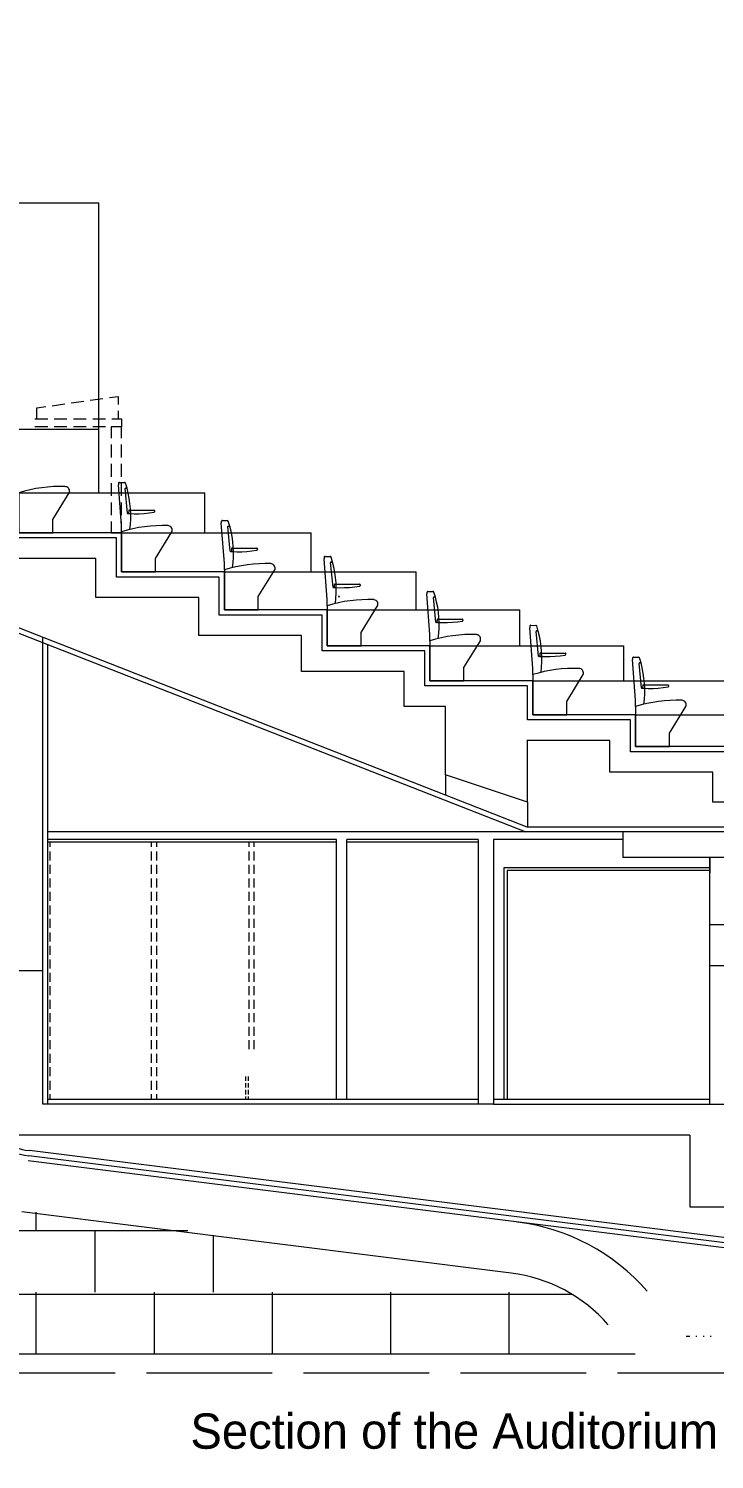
# Model space of a CAD drawing. Header units: millimetres. Extents: x 2546.3 to 2611.3, y 1346 to 1389.8.
# Drawn here: x 2564.62 to 2577.72, y 1345.96 to 1373.31 of the extents above; entities that cross this region are included whole.
import ezdxf

# ---------------------------------------------------------------- set-up
doc = ezdxf.new("R2010")
doc.units = ezdxf.units.MM
doc.linetypes.add('ACAD_ISO02W100', pattern=[15, 12, -3])
for name, color, linetype, lineweight in [('furniture', 175, 'Continuous', 5), ('projection', 145, 'Continuous', 5), ('sect3', 251, 'Continuous', 15), ('wall sections', 7, 'Continuous', 5)]:
    doc.layers.add(name, color=color, linetype=linetype, lineweight=lineweight)
for name, color, linetype in [('sect2', 177, 'Continuous'), ('small section', 35, 'Continuous'), ('txt', 252, 'Continuous')]:
    doc.layers.add(name, color=color, linetype=linetype)

msp = doc.modelspace()

# ---------------------------------------------------------------- linework, layer by layer
at = {"layer": 'furniture', "linetype": 'Continuous', "lineweight": 0}
for points in [[(2565.318, 1364.554), (2565.205, 1364.556), (2565.093, 1364.553), (2564.98, 1364.545), (2564.868, 1364.533), (2564.757, 1364.516), (2564.647, 1364.494), (2564.537, 1364.468), (2564.429, 1364.436)], [(2565.392, 1364.436), (2565.396, 1364.454), (2565.397, 1364.473), (2565.395, 1364.491), (2565.387, 1364.508), (2565.377, 1364.524), (2565.364, 1364.537), (2565.347, 1364.546), (2565.33, 1364.552), (2565.311, 1364.554)], [(2566.354, 1364.633), (2566.344, 1364.63), (2566.337, 1364.623), (2566.335, 1364.613), (2566.335, 1364.586)], [(2566.393, 1363.807), (2566.335, 1364.586)], [(2566.354, 1364.633), (2566.402, 1364.63), (2566.449, 1364.633)], [(2566.468, 1364.619), (2566.461, 1364.629), (2566.449, 1364.633)], [(2566.468, 1364.526), (2566.463, 1364.524), (2566.46, 1364.52), (2566.459, 1364.515)], [(2566.505, 1364.044), (2566.459, 1364.515)], [(2566.55, 1363.733), (2566.561, 1363.832), (2566.567, 1363.932), (2566.567, 1364.032), (2566.563, 1364.131), (2566.554, 1364.23), (2566.54, 1364.329), (2566.521, 1364.427), (2566.497, 1364.524), (2566.468, 1364.619)], [(2566.468, 1364.526), (2566.496, 1364.526)], [(2564.429, 1364.436), (2564.429, 1363.67), (2565.077, 1363.67)], [(2565.077, 1363.926), (2565.392, 1364.436)], [(2566.505, 1364.044), (2566.508, 1364.037), (2566.515, 1364.035)], [(2566.567, 1364.035), (2566.514, 1364.035)], [(2566.53, 1364.093), (2566.526, 1364.051)], [(2566.526, 1364.051), (2566.527, 1364.046), (2566.531, 1364.042), (2566.536, 1364.04)], [(2566.54, 1364.102), (2566.535, 1364.101), (2566.532, 1364.098), (2566.53, 1364.093)], [(2566.536, 1364.04), (2566.631, 1364.036), (2566.727, 1364.036), (2566.823, 1364.041), (2566.918, 1364.05), (2567.013, 1364.065)], [(2566.54, 1364.102), (2567.013, 1364.102)], [(2567.023, 1364.092), (2567.022, 1364.097), (2567.018, 1364.101), (2567.013, 1364.102)], [(2567.013, 1364.065), (2567.017, 1364.066), (2567.02, 1364.069), (2567.021, 1364.073)], [(2567.023, 1364.092), (2567.021, 1364.073)], [(2565.077, 1363.67), (2565.077, 1363.926)], [(2566.393, 1363.67), (2566.393, 1363.884)], [(2567.282, 1363.807), (2567.17, 1363.809), (2567.057, 1363.806), (2566.945, 1363.799), (2566.833, 1363.787), (2566.722, 1363.769), (2566.611, 1363.748), (2566.502, 1363.721), (2566.393, 1363.69)], [(2566.393, 1363.69), (2566.393, 1363.807)], [(2566.393, 1363.69), (2566.393, 1362.923), (2567.042, 1362.923)], [(2567.042, 1363.179), (2567.356, 1363.69)], [(2567.356, 1363.69), (2567.361, 1363.707), (2567.362, 1363.726), (2567.359, 1363.745), (2567.352, 1363.762), (2567.342, 1363.777), (2567.328, 1363.79), (2567.312, 1363.8), (2567.294, 1363.806), (2567.276, 1363.807)], [(2568.319, 1363.906), (2568.309, 1363.903), (2568.301, 1363.896), (2568.299, 1363.886), (2568.299, 1363.859)], [(2568.358, 1363.081), (2568.299, 1363.859)], [(2568.319, 1363.906), (2568.366, 1363.904), (2568.414, 1363.906)], [(2568.433, 1363.892), (2568.426, 1363.902), (2568.414, 1363.906)], [(2568.433, 1363.799), (2568.428, 1363.797), (2568.425, 1363.793), (2568.423, 1363.788)], [(2568.469, 1363.317), (2568.423, 1363.788)], [(2568.515, 1363.007), (2568.526, 1363.105), (2568.531, 1363.205), (2568.532, 1363.305), (2568.528, 1363.404), (2568.518, 1363.503), (2568.504, 1363.602), (2568.485, 1363.7), (2568.461, 1363.797), (2568.433, 1363.892)], [(2568.433, 1363.799), (2568.461, 1363.8)], [(2567.042, 1362.923), (2567.042, 1363.179)], [(2568.469, 1363.317), (2568.473, 1363.311), (2568.479, 1363.308)], [(2568.532, 1363.308), (2568.478, 1363.308)], [(2568.495, 1363.367), (2568.491, 1363.324)], [(2568.491, 1363.324), (2568.492, 1363.319), (2568.495, 1363.315), (2568.5, 1363.313)], [(2568.504, 1363.376), (2568.5, 1363.374), (2568.496, 1363.371), (2568.495, 1363.367)], [(2568.5, 1363.313), (2568.596, 1363.309), (2568.692, 1363.309), (2568.787, 1363.314), (2568.883, 1363.324), (2568.978, 1363.338)], [(2568.504, 1363.376), (2568.978, 1363.376)], [(2568.988, 1363.365), (2568.986, 1363.37), (2568.983, 1363.374), (2568.978, 1363.376)], [(2568.978, 1363.338), (2568.982, 1363.339), (2568.985, 1363.342), (2568.986, 1363.346)], [(2568.988, 1363.365), (2568.986, 1363.346)], [(2570.283, 1363.218), (2570.273, 1363.216), (2570.266, 1363.208), (2570.264, 1363.199), (2570.264, 1363.172)], [(2570.323, 1362.393), (2570.264, 1363.172)], [(2570.283, 1363.218), (2570.331, 1363.216), (2570.378, 1363.218)], [(2570.397, 1363.205), (2570.39, 1363.215), (2570.378, 1363.218)], [(2570.48, 1362.319), (2570.49, 1362.418), (2570.496, 1362.518), (2570.497, 1362.617), (2570.492, 1362.717), (2570.483, 1362.816), (2570.469, 1362.914), (2570.45, 1363.012), (2570.426, 1363.109), (2570.397, 1363.205)], [(2569.247, 1363.081), (2569.134, 1363.082), (2569.021, 1363.079), (2568.91, 1363.072), (2568.798, 1363.06), (2568.686, 1363.042), (2568.576, 1363.021), (2568.466, 1362.994), (2568.358, 1362.963)], [(2568.358, 1362.963), (2568.358, 1363.081)], [(2568.358, 1362.963), (2568.358, 1362.197), (2569.006, 1362.197)], [(2569.006, 1362.452), (2569.32, 1362.963)], [(2569.32, 1362.963), (2569.326, 1362.981), (2569.327, 1362.999), (2569.323, 1363.018), (2569.316, 1363.035), (2569.306, 1363.051), (2569.292, 1363.063), (2569.276, 1363.073), (2569.259, 1363.079), (2569.24, 1363.081)], [(2570.398, 1363.112), (2570.393, 1363.11), (2570.389, 1363.106), (2570.388, 1363.101)], [(2570.434, 1362.63), (2570.388, 1363.101)], [(2570.398, 1363.112), (2570.425, 1363.112)], [(2570.434, 1362.63), (2570.437, 1362.623), (2570.443, 1362.621)], [(2570.497, 1362.621), (2570.443, 1362.621)], [(2570.459, 1362.679), (2570.455, 1362.636)], [(2570.455, 1362.636), (2570.456, 1362.631), (2570.459, 1362.627), (2570.464, 1362.626)], [(2570.469, 1362.688), (2570.464, 1362.687), (2570.46, 1362.683), (2570.459, 1362.679)], [(2570.464, 1362.626), (2570.56, 1362.621), (2570.656, 1362.622), (2570.752, 1362.627), (2570.848, 1362.636), (2570.942, 1362.65)], [(2570.469, 1362.688), (2570.942, 1362.688)], [(2570.952, 1362.677), (2570.951, 1362.682), (2570.948, 1362.686), (2570.942, 1362.688)], [(2570.942, 1362.65), (2570.946, 1362.652), (2570.949, 1362.654), (2570.95, 1362.659)], [(2570.952, 1362.677), (2570.95, 1362.659)], [(2569.006, 1362.197), (2569.006, 1362.452)], [(2571.212, 1362.393), (2571.099, 1362.395), (2570.986, 1362.392), (2570.874, 1362.384), (2570.762, 1362.372), (2570.65, 1362.355), (2570.54, 1362.333), (2570.43, 1362.306), (2570.323, 1362.275)], [(2570.323, 1362.275), (2570.323, 1362.393)], [(2570.546, 1362.461), (2570.537, 1362.452), (2570.546, 1362.442), (2570.556, 1362.452), (2570.546, 1362.461)], [(2571.285, 1362.275), (2571.29, 1362.293), (2571.291, 1362.312), (2571.288, 1362.33), (2571.281, 1362.348), (2571.27, 1362.363), (2571.257, 1362.376), (2571.241, 1362.385), (2571.223, 1362.391), (2571.205, 1362.393)], [(2572.248, 1362.55), (2572.238, 1362.548), (2572.231, 1362.54), (2572.228, 1362.531), (2572.228, 1362.504)], [(2572.287, 1361.725), (2572.228, 1362.504)], [(2572.248, 1362.55), (2572.295, 1362.548), (2572.343, 1362.55)], [(2572.362, 1362.537), (2572.354, 1362.546), (2572.343, 1362.55)], [(2572.362, 1362.444), (2572.357, 1362.442), (2572.353, 1362.438), (2572.353, 1362.433)], [(2572.398, 1361.961), (2572.353, 1362.433)], [(2572.444, 1361.651), (2572.454, 1361.75), (2572.46, 1361.85), (2572.461, 1361.949), (2572.457, 1362.049), (2572.448, 1362.148), (2572.434, 1362.247), (2572.414, 1362.345), (2572.391, 1362.441), (2572.362, 1362.537)], [(2572.362, 1362.444), (2572.389, 1362.444)], [(2570.323, 1362.275), (2570.323, 1361.509), (2570.971, 1361.509)], [(2570.323, 1361.509), (2570.323, 1362.197)], [(2570.971, 1361.764), (2571.285, 1362.275)], [(2572.398, 1361.961), (2572.401, 1361.955), (2572.408, 1361.953)], [(2572.461, 1361.953), (2572.407, 1361.953)], [(2572.423, 1362.011), (2572.42, 1361.968)], [(2572.42, 1361.968), (2572.421, 1361.963), (2572.424, 1361.959), (2572.429, 1361.958)], [(2572.434, 1362.02), (2572.428, 1362.019), (2572.425, 1362.015), (2572.423, 1362.011)], [(2572.429, 1361.958), (2572.525, 1361.954), (2572.621, 1361.954), (2572.717, 1361.959), (2572.812, 1361.968), (2572.907, 1361.982)], [(2572.434, 1362.02), (2572.907, 1362.02)], [(2572.916, 1362.009), (2572.916, 1362.015), (2572.912, 1362.019), (2572.907, 1362.02)], [(2572.907, 1361.982), (2572.911, 1361.984), (2572.913, 1361.987), (2572.915, 1361.991)], [(2572.916, 1362.009), (2572.915, 1361.991)], [(2574.212, 1361.902), (2574.203, 1361.899), (2574.195, 1361.892), (2574.193, 1361.882), (2574.193, 1361.855)], [(2574.252, 1361.077), (2574.193, 1361.855)], [(2574.212, 1361.902), (2574.26, 1361.9), (2574.308, 1361.902)], [(2574.326, 1361.889), (2574.319, 1361.898), (2574.308, 1361.902)], [(2574.327, 1361.795), (2574.322, 1361.794), (2574.318, 1361.79), (2574.317, 1361.785)], [(2574.363, 1361.313), (2574.317, 1361.785)], [(2574.409, 1361.002), (2574.42, 1361.102), (2574.425, 1361.201), (2574.426, 1361.301), (2574.421, 1361.4), (2574.412, 1361.5), (2574.398, 1361.599), (2574.379, 1361.696), (2574.355, 1361.793), (2574.326, 1361.889)], [(2574.327, 1361.795), (2574.355, 1361.795)], [(2570.971, 1361.509), (2570.971, 1361.764)], [(2573.176, 1361.725), (2573.063, 1361.727), (2572.951, 1361.724), (2572.838, 1361.716), (2572.726, 1361.704), (2572.615, 1361.687), (2572.505, 1361.665), (2572.395, 1361.638), (2572.287, 1361.607)], [(2572.287, 1361.607), (2572.287, 1361.725)], [(2572.287, 1361.607), (2572.287, 1360.841), (2572.935, 1360.841)], [(2572.287, 1360.841), (2572.287, 1361.509)], [(2572.935, 1361.097), (2573.25, 1361.607)], [(2573.25, 1361.607), (2573.254, 1361.625), (2573.255, 1361.644), (2573.252, 1361.663), (2573.245, 1361.679), (2573.235, 1361.695), (2573.221, 1361.708), (2573.206, 1361.717), (2573.187, 1361.723), (2573.169, 1361.725)], [(2574.363, 1361.313), (2574.366, 1361.307), (2574.373, 1361.305)], [(2574.426, 1361.305), (2574.372, 1361.305)], [(2574.389, 1361.362), (2574.385, 1361.32)], [(2574.385, 1361.32), (2574.386, 1361.315), (2574.389, 1361.311), (2574.394, 1361.309)], [(2574.398, 1361.371), (2574.394, 1361.37), (2574.39, 1361.367), (2574.389, 1361.362)], [(2574.394, 1361.309), (2574.49, 1361.305), (2574.585, 1361.305), (2574.681, 1361.31), (2574.777, 1361.32), (2574.872, 1361.334)], [(2574.398, 1361.371), (2574.871, 1361.371)], [(2574.881, 1361.361), (2574.88, 1361.366), (2574.877, 1361.37), (2574.871, 1361.371)], [(2574.872, 1361.334), (2574.876, 1361.335), (2574.879, 1361.339), (2574.88, 1361.343)], [(2574.881, 1361.361), (2574.88, 1361.343)], [(2576.177, 1361.293), (2576.167, 1361.291), (2576.16, 1361.283), (2576.157, 1361.273), (2576.157, 1361.247)], [(2576.216, 1360.468), (2576.157, 1361.247)], [(2576.177, 1361.293), (2576.224, 1361.291), (2576.272, 1361.293)], [(2576.291, 1361.279), (2576.284, 1361.289), (2576.272, 1361.293)], [(2576.373, 1360.394), (2576.384, 1360.493), (2576.39, 1360.592), (2576.39, 1360.692), (2576.386, 1360.792), (2576.377, 1360.891), (2576.363, 1360.989), (2576.344, 1361.087), (2576.32, 1361.184), (2576.291, 1361.279)], [(2572.935, 1360.841), (2572.935, 1361.097)], [(2575.141, 1361.076), (2575.028, 1361.079), (2574.915, 1361.076), (2574.803, 1361.068), (2574.691, 1361.055), (2574.58, 1361.039), (2574.469, 1361.016), (2574.36, 1360.99), (2574.252, 1360.959)], [(2574.252, 1360.959), (2574.252, 1361.077)], [(2574.252, 1360.959), (2574.252, 1360.193), (2574.9, 1360.193)], [(2574.9, 1360.448), (2575.214, 1360.959)], [(2575.214, 1360.959), (2575.219, 1360.977), (2575.22, 1360.996), (2575.217, 1361.014), (2575.21, 1361.031), (2575.2, 1361.046), (2575.186, 1361.059), (2575.17, 1361.069), (2575.153, 1361.075), (2575.134, 1361.077)], [(2576.292, 1361.186), (2576.286, 1361.185), (2576.282, 1361.181), (2576.282, 1361.175)], [(2576.328, 1360.705), (2576.282, 1361.175)], [(2576.292, 1361.186), (2576.319, 1361.187)], [(2576.328, 1360.705), (2576.331, 1360.698), (2576.337, 1360.695)], [(2576.39, 1360.695), (2576.336, 1360.695)], [(2576.353, 1360.754), (2576.349, 1360.711)], [(2576.349, 1360.711), (2576.35, 1360.706), (2576.353, 1360.702), (2576.358, 1360.701)], [(2576.363, 1360.763), (2576.358, 1360.762), (2576.354, 1360.758), (2576.353, 1360.754)], [(2576.358, 1360.701), (2576.454, 1360.696), (2576.55, 1360.697), (2576.646, 1360.701), (2576.741, 1360.711), (2576.836, 1360.725)], [(2576.363, 1360.763), (2576.836, 1360.763)], [(2576.846, 1360.752), (2576.845, 1360.757), (2576.841, 1360.761), (2576.836, 1360.763)], [(2576.836, 1360.725), (2576.84, 1360.727), (2576.843, 1360.729), (2576.844, 1360.733)], [(2576.846, 1360.752), (2576.844, 1360.733)], [(2574.9, 1360.193), (2574.9, 1360.448)], [(2577.105, 1360.468), (2576.992, 1360.469), (2576.88, 1360.467), (2576.767, 1360.459), (2576.656, 1360.447), (2576.544, 1360.429), (2576.434, 1360.408), (2576.324, 1360.381), (2576.216, 1360.35)], [(2576.216, 1360.35), (2576.216, 1360.468)], [(2577.179, 1360.35), (2577.184, 1360.368), (2577.185, 1360.387), (2577.182, 1360.405), (2577.175, 1360.422), (2577.164, 1360.438), (2577.151, 1360.451), (2577.135, 1360.46), (2577.117, 1360.466), (2577.099, 1360.468)], [(2576.216, 1360.35), (2576.216, 1359.584), (2576.865, 1359.584)], [(2576.865, 1359.839), (2577.179, 1360.35)], [(2576.865, 1359.584), (2576.865, 1359.839)]]:
    msp.add_lwpolyline(points, dxfattribs=at)
for p in [(2570.323, 1361.858), (2570.323, 1361.858), (2572.287, 1361.17), (2572.287, 1361.17)]:
    msp.add_point(p, dxfattribs=at)
at = {"layer": 'projection', "color": 7, "linetype": 'ACAD_ISO02W100', "ltscale": 0.2}
msp.add_lwpolyline([(2546.397, 1389.787), (2611.271, 1389.787), (2611.271, 1347.605), (2546.397, 1347.605)], close=True, dxfattribs=at)
at = {"layer": 'sect2', "linetype": 'Continuous', "lineweight": 0}
for points in [[(2566.393, 1363.67), (2564.429, 1363.67)], [(2566.393, 1362.923), (2566.393, 1363.67)], [(2568.358, 1362.923), (2566.393, 1362.923)], [(2568.358, 1362.197), (2568.358, 1362.923)], [(2570.323, 1362.197), (2568.358, 1362.197)], [(2572.287, 1361.509), (2570.323, 1361.509)], [(2574.252, 1360.841), (2572.287, 1360.841)], [(2574.252, 1360.193), (2574.252, 1360.841)], [(2576.216, 1360.193), (2574.252, 1360.193)], [(2576.216, 1359.584), (2576.216, 1360.193)], [(2578.18, 1359.584), (2576.216, 1359.584)], [(2564.987, 1352.845), (2573.21, 1352.845)], [(2573.504, 1352.845), (2577.637, 1352.845)]]:
    msp.add_lwpolyline(points, dxfattribs=at)
at = {"layer": 'sect3', "linetype": 'Continuous', "lineweight": 0}
for points in [[(2562.425, 1369.976), (2565.959, 1369.976)], [(2565.959, 1365.654), (2565.959, 1369.976)], [(2565.431, 1366.152), (2565.674, 1366.186)], [(2565.795, 1366.203), (2566.038, 1366.237)], [(2566.16, 1366.254), (2566.331, 1366.278), (2566.331, 1366.126)], [(2564.774, 1365.863), (2564.774, 1366.059), (2564.944, 1366.083)], [(2565.066, 1366.1), (2565.309, 1366.134)], [(2566.331, 1366.003), (2566.331, 1365.851)], [(2562.464, 1365.654), (2565.959, 1365.654)], [(2564.736, 1365.851), (2564.981, 1365.851)], [(2564.981, 1365.693), (2564.736, 1365.693)], [(2565.104, 1365.851), (2565.35, 1365.851)], [(2565.35, 1365.693), (2565.104, 1365.693)], [(2565.473, 1365.851), (2565.718, 1365.851)], [(2565.718, 1365.693), (2565.473, 1365.693)], [(2565.841, 1365.851), (2566.086, 1365.851)], [(2566.086, 1365.693), (2565.841, 1365.693)], [(2565.959, 1364.436), (2565.959, 1365.654)], [(2566.197, 1365.693), (2566.197, 1365.48)], [(2566.393, 1365.693), (2566.197, 1365.693)], [(2566.209, 1365.851), (2566.393, 1365.851)], [(2566.393, 1365.693), (2566.209, 1365.693)], [(2566.393, 1365.851), (2566.393, 1365.693)], [(2566.393, 1365.48), (2566.393, 1365.693)], [(2566.197, 1365.357), (2566.197, 1365.111)], [(2566.393, 1365.111), (2566.393, 1365.357)], [(2566.197, 1364.989), (2566.197, 1364.743)], [(2566.393, 1364.743), (2566.393, 1364.989)], [(2566.197, 1364.62), (2566.197, 1364.375)], [(2566.393, 1364.375), (2566.393, 1364.62)], [(2564.429, 1364.436), (2567.984, 1364.436)], [(2566.197, 1364.252), (2566.197, 1364.006)], [(2566.393, 1364.006), (2566.393, 1364.252)], [(2567.984, 1363.669), (2567.984, 1364.436)], [(2566.197, 1363.884), (2566.197, 1363.67)], [(2566.197, 1363.67), (2566.393, 1363.67)], [(2566.393, 1363.67), (2570.016, 1363.67)], [(2570.016, 1362.926), (2570.016, 1363.669)], [(2568.358, 1362.923), (2572.023, 1362.923)], [(2572.023, 1362.197), (2572.023, 1362.923)], [(2570.323, 1362.197), (2574.004, 1362.197)], [(2574.004, 1361.509), (2574.004, 1362.197)], [(2572.287, 1361.509), (2575.99, 1361.509)], [(2575.99, 1360.841), (2575.99, 1361.509)], [(2574.252, 1360.841), (2577.949, 1360.841)], [(2576.216, 1360.193), (2579.887, 1360.193)], [(2572.582, 1359.043), (2572.582, 1358.662)], [(2574.153, 1358.523), (2574.153, 1358.051)], [(2565.028, 1357.665), (2565.028, 1357.757)], [(2566.966, 1357.665), (2566.966, 1357.757)], [(2567.064, 1357.665), (2567.064, 1357.757)], [(2568.832, 1357.665), (2568.832, 1357.757)], [(2568.93, 1357.665), (2568.93, 1357.757)], [(2565.028, 1357.407), (2565.028, 1357.579)], [(2566.966, 1357.407), (2566.966, 1357.579)], [(2567.064, 1357.407), (2567.064, 1357.579)], [(2568.832, 1357.407), (2568.832, 1357.579)], [(2568.93, 1357.407), (2568.93, 1357.579)], [(2565.028, 1357.149), (2565.028, 1357.321)], [(2566.966, 1357.149), (2566.966, 1357.321)], [(2567.064, 1357.149), (2567.064, 1357.321)], [(2568.832, 1357.149), (2568.832, 1357.321)], [(2568.93, 1357.149), (2568.93, 1357.321)], [(2573.701, 1357.266), (2573.701, 1352.847)], [(2577.637, 1357.266), (2573.701, 1357.266)], [(2565.028, 1356.891), (2565.028, 1357.063)], [(2566.966, 1356.891), (2566.966, 1357.063)], [(2567.064, 1356.891), (2567.064, 1357.063)], [(2568.832, 1356.891), (2568.832, 1357.063)], [(2568.93, 1356.891), (2568.93, 1357.063)], [(2565.028, 1356.633), (2565.028, 1356.805)], [(2566.966, 1356.633), (2566.966, 1356.805)], [(2567.064, 1356.633), (2567.064, 1356.805)], [(2568.832, 1356.633), (2568.832, 1356.805)], [(2568.93, 1356.633), (2568.93, 1356.805)], [(2565.028, 1356.376), (2565.028, 1356.548)], [(2566.966, 1356.376), (2566.966, 1356.548)], [(2567.064, 1356.376), (2567.064, 1356.548)], [(2568.832, 1356.376), (2568.832, 1356.548)], [(2568.93, 1356.376), (2568.93, 1356.548)], [(2565.028, 1356.118), (2565.028, 1356.29)], [(2565.028, 1355.86), (2565.028, 1356.032)], [(2566.966, 1356.118), (2566.966, 1356.29)], [(2566.966, 1355.86), (2566.966, 1356.032)], [(2567.064, 1356.118), (2567.064, 1356.29)], [(2567.064, 1355.86), (2567.064, 1356.032)], [(2568.832, 1356.118), (2568.832, 1356.29)], [(2568.832, 1355.86), (2568.832, 1356.032)], [(2568.93, 1356.118), (2568.93, 1356.29)], [(2568.93, 1355.86), (2568.93, 1356.032)], [(2577.637, 1355.398), (2577.637, 1356.184)], [(2565.028, 1355.602), (2565.028, 1355.774)], [(2566.966, 1355.602), (2566.966, 1355.774)], [(2567.064, 1355.602), (2567.064, 1355.774)], [(2568.832, 1355.602), (2568.832, 1355.774)], [(2568.93, 1355.602), (2568.93, 1355.774)], [(2565.028, 1355.344), (2565.028, 1355.516)], [(2565.028, 1355.086), (2565.028, 1355.258)], [(2565.028, 1354.829), (2565.028, 1355.001)], [(2565.028, 1354.571), (2565.028, 1354.743)], [(2565.028, 1354.313), (2565.028, 1354.485)], [(2566.966, 1354.313), (2566.966, 1354.485)], [(2567.064, 1354.313), (2567.064, 1354.485)], [(2568.832, 1354.313), (2568.832, 1354.485)], [(2568.93, 1354.313), (2568.93, 1354.485)], [(2565.028, 1354.055), (2565.028, 1354.227)], [(2566.966, 1354.055), (2566.966, 1354.227)], [(2567.064, 1354.055), (2567.064, 1354.227)], [(2568.832, 1354.055), (2568.832, 1354.227)], [(2568.93, 1354.055), (2568.93, 1354.227)], [(2565.028, 1353.797), (2565.028, 1353.969)], [(2566.966, 1353.797), (2566.966, 1353.969)], [(2567.064, 1353.797), (2567.064, 1353.969)], [(2568.832, 1353.797), (2568.832, 1353.969)], [(2568.93, 1353.797), (2568.93, 1353.969)], [(2565.028, 1353.54), (2565.028, 1353.711)], [(2566.966, 1353.54), (2566.966, 1353.711)], [(2567.064, 1353.54), (2567.064, 1353.711)], [(2565.028, 1353.282), (2565.028, 1353.454)], [(2566.966, 1353.282), (2566.966, 1353.454)], [(2567.064, 1353.282), (2567.064, 1353.454)], [(2565.028, 1353.024), (2565.028, 1353.195)], [(2566.966, 1353.024), (2566.966, 1353.195)], [(2567.064, 1353.024), (2567.064, 1353.195)], [(2568.769, 1353.194), (2568.769, 1353.28)], [(2568.769, 1353.066), (2568.769, 1353.152)], [(2568.769, 1352.936), (2568.769, 1353.022)], [(2568.818, 1353.194), (2568.818, 1353.28)], [(2568.818, 1353.066), (2568.818, 1353.152)], [(2568.818, 1352.936), (2568.818, 1353.022)], [(2565.028, 1352.845), (2565.028, 1352.938)], [(2566.966, 1352.845), (2566.966, 1352.938)], [(2567.064, 1352.845), (2567.064, 1352.938)], [(2568.769, 1352.847), (2568.769, 1352.894)], [(2568.818, 1352.847), (2568.818, 1352.894)], [(2563.468, 1352.601), (2563.505, 1352.527), (2563.546, 1352.456), (2563.592, 1352.387), (2563.64, 1352.32), (2563.693, 1352.256), (2563.749, 1352.195), (2563.808, 1352.138), (2563.871, 1352.084), (2563.936, 1352.033), (2564.004, 1351.986), (2564.075, 1351.943), (2564.148, 1351.904), (2564.223, 1351.87), (2564.3, 1351.839), (2564.378, 1351.813), (2564.458, 1351.792), (2564.539, 1351.774), (2564.621, 1351.762)], [(2563.557, 1352.643), (2563.594, 1352.57), (2563.635, 1352.499), (2563.68, 1352.431), (2563.729, 1352.366), (2563.782, 1352.303), (2563.839, 1352.245), (2563.899, 1352.189), (2563.961, 1352.137), (2564.027, 1352.089), (2564.096, 1352.045), (2564.168, 1352.005), (2564.241, 1351.969), (2564.317, 1351.938), (2564.394, 1351.911), (2564.472, 1351.889), (2564.552, 1351.872), (2564.633, 1351.86)], [(2589.029, 1348.709), (2564.621, 1351.762)], [(2589.041, 1348.807), (2564.633, 1351.86)], [(2573.836, 1349.521), (2564.487, 1350.69)], [(2564.755, 1350.686), (2564.755, 1350.331)], [(2550.12, 1350.331), (2567.662, 1350.331)], [(2565.885, 1350.331), (2565.885, 1349.153)], [(2568.144, 1350.244), (2568.144, 1349.153)], [(2546.397, 1349.114), (2575.002, 1349.114)], [(2564.755, 1349.153), (2564.755, 1347.974)], [(2567.014, 1349.153), (2567.014, 1347.974)], [(2569.274, 1349.153), (2569.274, 1347.974)], [(2571.533, 1349.153), (2571.533, 1347.974)], [(2573.792, 1349.153), (2573.792, 1347.974)], [(2577.185, 1348.314), (2577.251, 1348.314)], [(2577.368, 1348.314), (2577.388, 1348.314)], [(2577.506, 1348.314), (2577.525, 1348.314)], [(2577.643, 1348.314), (2577.663, 1348.314)], [(2550.12, 1347.974), (2576.211, 1347.974)]]:
    msp.add_lwpolyline(points, dxfattribs=at)
for radius in [3.929, 3.929, 2.946]:
    msp.add_arc((2573.471, 1346.597), radius, 41.0175, 82.8754, dxfattribs=at)
at = {"layer": 'small section', "linetype": 'Continuous', "lineweight": 0}
for points in [[(2550.974, 1367.019), (2574.119, 1357.953)], [(2562.366, 1362.663), (2574.14, 1358.051), (2579.654, 1358.051)], [(2564.889, 1355.302), (2564.889, 1361.676)], [(2564.987, 1352.747), (2564.987, 1361.53)], [(2575.973, 1357.953), (2564.987, 1357.953)], [(2570.502, 1357.806), (2564.987, 1357.806)], [(2570.502, 1352.845), (2570.502, 1357.806)], [(2570.698, 1352.845), (2570.698, 1357.806)], [(2573.21, 1357.806), (2570.698, 1357.806)], [(2573.21, 1357.806), (2573.21, 1352.748)], [(2573.504, 1357.806), (2573.504, 1352.748)], [(2575.973, 1357.806), (2573.504, 1357.806)], [(2577.637, 1356.184), (2577.637, 1357.462)], [(2577.637, 1356.184), (2578.717, 1356.184)]]:
    msp.add_lwpolyline(points, dxfattribs=at)
at = {"layer": 'txt', "linetype": 'Continuous', "lineweight": 0}
for points in [[(2566.966, 1355.344), (2566.966, 1355.516)], [(2567.064, 1355.344), (2567.064, 1355.516)], [(2568.832, 1355.344), (2568.832, 1355.516)], [(2568.93, 1355.344), (2568.93, 1355.516)], [(2566.966, 1355.086), (2566.966, 1355.258)], [(2567.064, 1355.086), (2567.064, 1355.258)], [(2568.832, 1355.086), (2568.832, 1355.258)], [(2568.93, 1355.086), (2568.93, 1355.258)], [(2566.966, 1354.829), (2566.966, 1355.001)], [(2567.064, 1354.829), (2567.064, 1355.001)], [(2568.832, 1354.829), (2568.832, 1355.001)], [(2568.93, 1354.829), (2568.93, 1355.001)], [(2566.966, 1354.571), (2566.966, 1354.743)], [(2567.064, 1354.571), (2567.064, 1354.743)], [(2568.832, 1354.571), (2568.832, 1354.743)], [(2568.93, 1354.571), (2568.93, 1354.743)]]:
    msp.add_lwpolyline(points, dxfattribs=at)
at = {"layer": 'wall sections', "linetype": 'Continuous', "lineweight": 0}
for points in [[(2572.582, 1360.35), (2571.796, 1360.35), (2571.796, 1361.018), (2569.831, 1361.018), (2569.831, 1361.705), (2567.867, 1361.705), (2567.867, 1362.432), (2565.902, 1362.432), (2565.902, 1363.179), (2563.938, 1363.179), (2563.938, 1363.945), (2562.366, 1363.945)], [(2578.083, 1359.485), (2576.118, 1359.485), (2576.118, 1360.095), (2574.153, 1360.095), (2574.153, 1360.743), (2572.189, 1360.743), (2572.189, 1361.411), (2570.224, 1361.411), (2570.224, 1362.098), (2568.26, 1362.098), (2568.26, 1362.825), (2566.295, 1362.825), (2566.295, 1363.572), (2564.331, 1363.572)], [(2578.083, 1359.485), (2576.118, 1359.485), (2576.118, 1360.095), (2574.153, 1360.095), (2574.153, 1360.743), (2572.189, 1360.743), (2572.189, 1361.411), (2570.224, 1361.411), (2570.224, 1362.098), (2568.26, 1362.098), (2568.26, 1362.825), (2566.295, 1362.825), (2566.295, 1363.572), (2564.331, 1363.572)], [(2572.582, 1359.043), (2572.582, 1360.35)], [(2574.153, 1358.523), (2574.153, 1359.713)], [(2588.363, 1358.051), (2579.654, 1358.051), (2579.654, 1358.523), (2577.69, 1358.523), (2577.69, 1359.093), (2575.725, 1359.093), (2575.725, 1359.702), (2574.153, 1359.702)], [(2574.153, 1358.523), (2572.582, 1359.043)], [(2588.462, 1357.953), (2575.973, 1357.953)], [(2575.973, 1357.953), (2575.973, 1357.462)], [(2570.502, 1357.757), (2564.987, 1357.757)], [(2573.21, 1357.757), (2570.698, 1357.757)], [(2590.23, 1357.462), (2575.973, 1357.462)], [(2577.637, 1357.462), (2577.637, 1357.168)], [(2573.759, 1357.217), (2573.759, 1352.847)], [(2577.637, 1357.217), (2573.759, 1357.217)], [(2562.638, 1355.302), (2564.889, 1355.302)], [(2564.889, 1352.748), (2564.889, 1355.302)], [(2577.637, 1355.398), (2578.717, 1355.398)], [(2577.637, 1352.748), (2577.637, 1355.398)], [(2573.504, 1352.748), (2564.89, 1352.747)], [(2573.504, 1352.748), (2577.545, 1352.748)], [(2577.545, 1352.748), (2578.527, 1352.748)], [(2577.251, 1352.158), (2564.104, 1352.158)], [(2577.251, 1352.158), (2577.251, 1350.784)], [(2589.017, 1348.612), (2564.608, 1351.665)], [(2577.251, 1350.784), (2578.822, 1350.784)]]:
    msp.add_lwpolyline(points, dxfattribs=at)

# ---------------------------------------------------------------- texts
at = {"layer": 'sect3', "color": 250, "insert": (2567.708, 1346.837), "char_height": 0.675, "attachment_point": 1}
msp.add_mtext_dynamic_manual_height_columns('{\\fVrinda|b0|i0|c0|p34;Section of the Auditorium - Cultural and Congress Centre Lucerne - Architect: Jean Nouvel} ', width=44.02492, gutter_width=12.5, heights=[0.886], dxfattribs=at)

doc.saveas('drawing.dxf')
